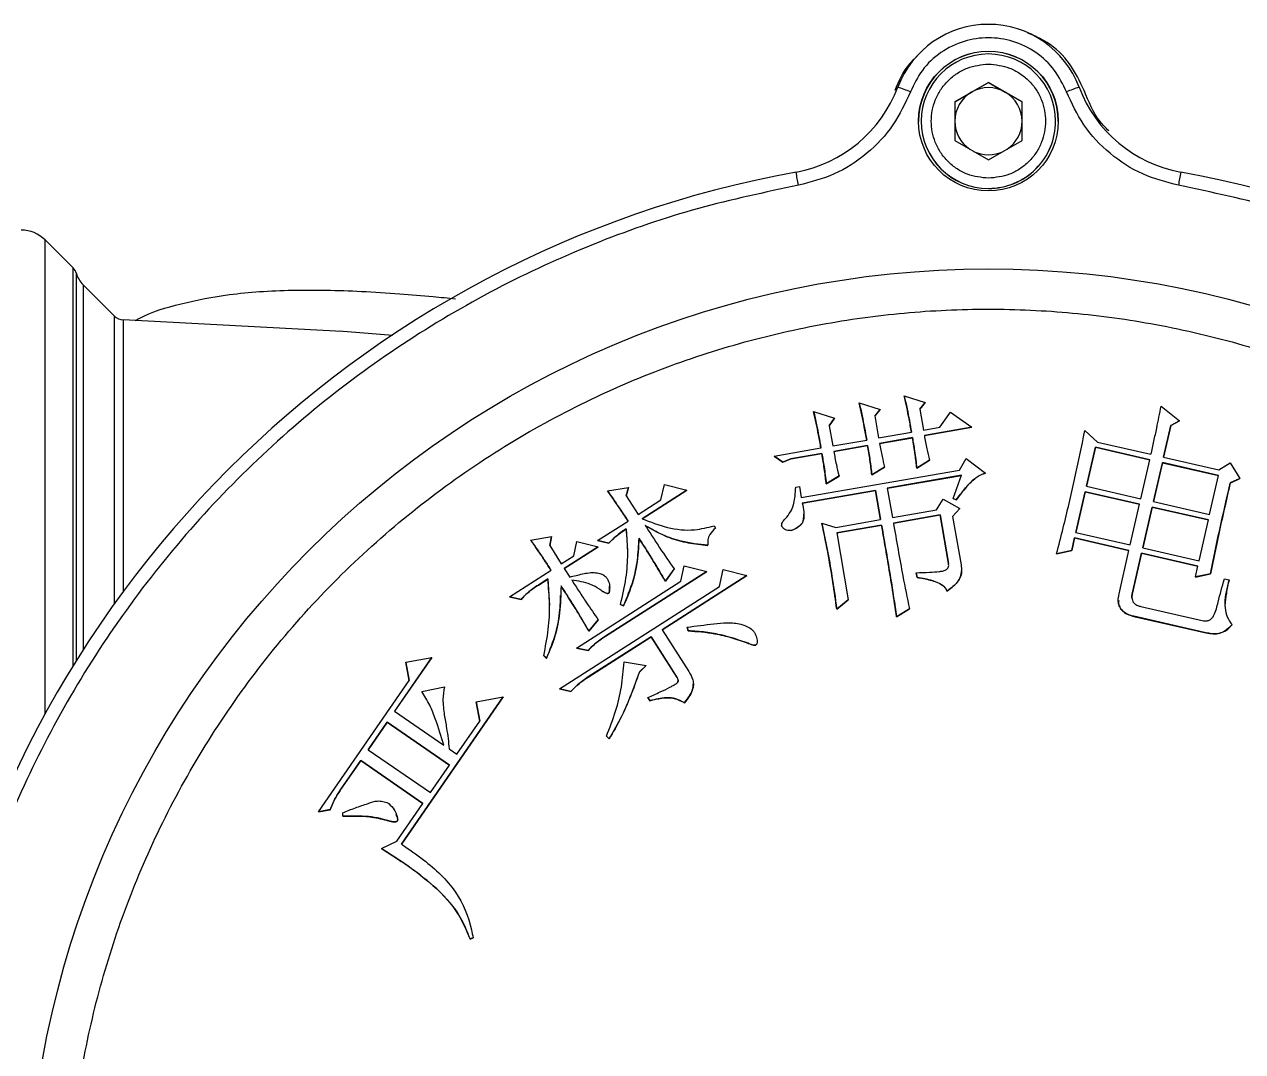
# Model space of a CAD drawing. Header units: millimetres. Extents: x 2687 to 4367, y 1046 to 2234.
# Drawn here: x 3835.4 to 3926, y 1986.3 to 2062.7 of the extents above; entities that cross this region are included whole.
import ezdxf

# ---------------------------------------------------------------- set-up
doc = ezdxf.new("R2010")
doc.units = ezdxf.units.MM

msp = doc.modelspace()

# ---------------------------------------------------------------- linework, layer by layer
at = {"color": 7, "linetype": 'Continuous', "lineweight": 25}
for p, q in [((3907.131, 2058.373), (3904.631, 2056.929)), ((3904.631, 2056.923), (3905.881, 2057.645)), ((3905.881, 2057.645), (3907.131, 2058.366)), ((3909.631, 2056.929), (3907.131, 2058.373)), ((3907.131, 2058.366), (3907.131, 2058.373)), ((3907.131, 2058.366), (3908.381, 2057.645)), ((3908.381, 2057.645), (3909.631, 2056.923)), ((3904.631, 2056.929), (3904.631, 2054.043)), ((3909.631, 2054.043), (3909.631, 2056.929)), ((3902.131, 2055.484), (3902.131, 2055.473)), ((3912.131, 2055.473), (3912.131, 2055.484)), ((3904.631, 2054.043), (3907.131, 2052.599)), ((3907.131, 2052.599), (3909.631, 2054.043)), ((3839.022, 2044.566), (3836.941, 2046.647)), ((3839.272, 2015.357), (3839.272, 2044.15)), ((3842.103, 2040.985), (3839.771, 2043.317)), ((3839.771, 2043.317), (3839.771, 2016.146)), ((3842.103, 2019.586), (3842.103, 2040.985)), ((3859.033, 2039.84), (3842.758, 2040.693)), ((3842.758, 2040.693), (3842.758, 2020.487)), ((3862.826, 2039.538), (3858.82, 2039.851)), ((3900.865, 2035.055), (3902.422, 2034.554)), ((3897.516, 2034.538), (3899.078, 2034.04)), ((3899.078, 2034.04), (3898.672, 2033.55)), ((3898.672, 2033.548), (3899.078, 2034.038)), ((3899.078, 2034.04), (3899.078, 2034.038)), ((3902.422, 2034.554), (3902.019, 2034.063)), ((3902.019, 2034.062), (3902.422, 2034.552)), ((3902.019, 2034.063), (3902.293, 2032.499)), ((3902.422, 2034.554), (3902.422, 2034.552)), ((3919.977, 2034.284), (3921.356, 2033.19)), ((3894.126, 2033.878), (3895.685, 2033.378)), ((3895.685, 2033.378), (3895.292, 2032.82)), ((3895.292, 2032.818), (3895.685, 2033.375)), ((3895.685, 2033.378), (3895.685, 2033.375)), ((3898.672, 2033.55), (3898.957, 2031.916)), ((3903.519, 2032.712), (3904.305, 2033.832)), ((3904.305, 2033.832), (3905.902, 2032.707)), ((3921.356, 2033.19), (3920.706, 2032.841)), ((3920.706, 2032.838), (3921.356, 2033.188)), ((3921.356, 2033.19), (3921.356, 2033.188)), ((3895.292, 2032.82), (3895.554, 2031.323)), ((3898.957, 2031.916), (3901.407, 2032.345)), ((3902.293, 2032.499), (3903.519, 2032.712)), ((3905.902, 2032.707), (3902.363, 2032.091)), ((3902.363, 2032.089), (3905.902, 2032.705)), ((3905.902, 2032.707), (3905.902, 2032.705)), ((3914.306, 2032.46), (3915.246, 2031.608)), ((3920.706, 2032.841), (3920.167, 2030.48)), ((3920.168, 2030.48), (3920.706, 2032.838)), ((3920.706, 2032.841), (3920.706, 2032.838)), ((3895.554, 2031.323), (3898.073, 2031.762)), ((3898.143, 2031.354), (3895.623, 2030.914)), ((3895.623, 2030.912), (3898.143, 2031.351)), ((3898.143, 2031.354), (3898.143, 2031.351)), ((3901.477, 2031.937), (3899.026, 2031.508)), ((3899.026, 2031.506), (3901.477, 2031.934)), ((3901.477, 2031.937), (3901.477, 2031.934)), ((3915.246, 2031.608), (3919.224, 2030.696)), ((3891.198, 2030.562), (3894.67, 2031.169)), ((3891.837, 2030.113), (3891.198, 2030.562)), ((3891.198, 2030.562), (3891.198, 2030.56)), ((3891.198, 2030.56), (3891.837, 2030.111)), ((3894.739, 2030.76), (3892.425, 2030.354)), ((3892.425, 2030.352), (3894.739, 2030.758)), ((3894.739, 2030.76), (3894.739, 2030.758)), ((3915.087, 2031.22), (3914.421, 2028.32)), ((3914.422, 2028.32), (3915.087, 2031.218)), ((3919.132, 2030.293), (3915.087, 2031.22)), ((3915.087, 2031.22), (3915.087, 2031.218)), ((3915.087, 2031.218), (3919.131, 2030.291)), ((3920.167, 2030.48), (3924.282, 2029.54)), ((3892.425, 2030.354), (3891.837, 2030.113)), ((3891.837, 2030.111), (3892.425, 2030.352)), ((3891.837, 2030.113), (3891.837, 2030.111)), ((3892.425, 2030.354), (3892.425, 2030.352)), ((3893.209, 2027.475), (3904.983, 2029.53)), ((3899.406, 2029.751), (3898.454, 2029.163)), ((3898.454, 2029.161), (3899.406, 2029.749)), ((3899.406, 2029.751), (3899.406, 2029.749)), ((3902.751, 2030.262), (3901.803, 2029.676)), ((3901.803, 2029.674), (3902.751, 2030.26)), ((3901.803, 2029.676), (3901.803, 2029.674)), ((3902.751, 2030.262), (3902.751, 2030.26)), ((3904.983, 2029.53), (3905.466, 2030.388)), ((3905.466, 2030.388), (3906.917, 2029.306)), ((3918.467, 2027.393), (3919.132, 2030.293)), ((3920.075, 2030.077), (3919.409, 2027.177)), ((3919.41, 2027.177), (3920.075, 2030.075)), ((3924.256, 2029.121), (3920.075, 2030.077)), ((3920.075, 2030.077), (3920.075, 2030.075)), ((3920.075, 2030.075), (3924.256, 2029.119)), ((3924.282, 2029.54), (3925.109, 2030.059)), ((3925.109, 2030.059), (3925.838, 2028.898)), ((3896.013, 2029.086), (3895.063, 2028.5)), ((3895.063, 2028.498), (3896.013, 2029.083)), ((3896.013, 2029.086), (3896.013, 2029.083)), ((3898.454, 2029.163), (3898.454, 2029.161)), ((3905.124, 2029.134), (3899.609, 2028.171)), ((3899.61, 2028.169), (3905.123, 2029.132)), ((3904.51, 2027.416), (3905.124, 2029.134)), ((3923.591, 2026.222), (3924.256, 2029.121)), ((3925.838, 2028.898), (3925.122, 2028.564)), ((3925.122, 2028.562), (3925.838, 2028.896)), ((3925.838, 2028.898), (3925.838, 2028.896)), ((3878.798, 2027.974), (3880.362, 2028.234)), ((3880.362, 2028.234), (3880.18, 2027.62)), ((3880.18, 2027.619), (3880.362, 2028.232)), ((3880.362, 2028.234), (3880.362, 2028.232)), ((3884.687, 2028.036), (3881.356, 2025.904)), ((3881.356, 2025.902), (3884.687, 2028.034)), ((3882.769, 2027.301), (3883.023, 2028.45)), ((3883.023, 2028.45), (3884.687, 2028.036)), ((3884.687, 2028.036), (3884.687, 2028.034)), ((3892.795, 2028.243), (3893.067, 2028.292)), ((3893.067, 2028.292), (3893.209, 2027.475)), ((3898.726, 2028.017), (3893.281, 2027.067)), ((3893.281, 2027.065), (3898.726, 2028.015)), ((3895.063, 2028.5), (3895.063, 2028.498)), ((3899.106, 2025.839), (3898.726, 2028.017)), ((3898.726, 2028.017), (3898.726, 2028.015)), ((3898.726, 2028.015), (3899.106, 2025.839)), ((3899.609, 2028.171), (3899.989, 2025.993)), ((3914.329, 2027.914), (3913.635, 2024.881)), ((3913.636, 2024.881), (3914.329, 2027.912)), ((3918.374, 2026.987), (3914.329, 2027.914)), ((3914.329, 2027.914), (3914.329, 2027.912)), ((3914.329, 2027.912), (3918.374, 2026.985)), ((3914.421, 2028.32), (3918.467, 2027.393)), ((3925.122, 2028.564), (3925.122, 2028.562)), ((3880.18, 2027.62), (3881.076, 2026.218)), ((3881.076, 2026.218), (3882.769, 2027.301)), ((3903.257, 2026.563), (3903.752, 2027.352)), ((3903.752, 2027.352), (3904.995, 2026.658)), ((3904.741, 2027.313), (3904.51, 2027.416)), ((3904.51, 2027.416), (3904.51, 2027.414)), ((3904.51, 2027.414), (3904.741, 2027.311)), ((3904.741, 2027.313), (3904.741, 2027.311)), ((3917.681, 2023.954), (3918.374, 2026.987)), ((3919.317, 2026.771), (3918.623, 2023.738)), ((3918.624, 2023.738), (3919.317, 2026.769)), ((3923.498, 2025.816), (3919.317, 2026.771)), ((3919.317, 2026.771), (3919.317, 2026.769)), ((3919.317, 2026.769), (3923.498, 2025.814)), ((3919.409, 2027.177), (3923.591, 2026.222)), ((3893.398, 2026.245), (3893.398, 2026.247)), ((3899.989, 2025.993), (3903.257, 2026.563)), ((3903.534, 2026.191), (3900.061, 2025.585)), ((3900.061, 2025.583), (3903.534, 2026.189)), ((3904.163, 2022.585), (3903.534, 2026.191)), ((3903.534, 2026.191), (3903.534, 2026.189)), ((3903.534, 2026.189), (3904.163, 2022.583)), ((3904.995, 2026.658), (3904.464, 2026.073)), ((3904.464, 2026.071), (3904.995, 2026.656)), ((3904.464, 2026.073), (3905.093, 2022.467)), ((3904.995, 2026.658), (3904.995, 2026.656)), ((3878.037, 2024.276), (3880.316, 2025.732)), ((3880.187, 2025.157), (3880.187, 2025.155)), ((3880.187, 2025.155), (3880.274, 2023.521)), ((3886.714, 2025.38), (3886.827, 2025.206)), ((3894.734, 2025.569), (3895.769, 2025.256)), ((3894.734, 2025.569), (3894.734, 2025.567)), ((3895.769, 2025.256), (3899.106, 2025.839)), ((3899.178, 2025.431), (3895.841, 2024.848)), ((3895.842, 2024.846), (3899.178, 2025.428)), ((3899.178, 2025.431), (3899.178, 2025.428)), ((3922.805, 2022.782), (3923.498, 2025.816)), ((3873.072, 2024.314), (3874.634, 2024.571)), ((3874.634, 2024.571), (3874.488, 2023.901)), ((3874.488, 2023.9), (3874.634, 2024.569)), ((3874.634, 2024.571), (3874.634, 2024.569)), ((3876.283, 2023.153), (3876.514, 2024.209)), ((3876.514, 2024.209), (3878.084, 2023.813)), ((3878.898, 2024.086), (3878.037, 2024.276)), ((3878.037, 2024.276), (3878.037, 2024.274)), ((3878.037, 2024.274), (3878.898, 2024.084)), ((3878.898, 2024.084), (3878.898, 2024.086)), ((3881.138, 2024.448), (3881.138, 2024.446)), ((3895.841, 2024.848), (3896.707, 2019.88)), ((3913.543, 2024.478), (3913.325, 2023.532)), ((3913.325, 2023.53), (3913.543, 2024.475)), ((3917.588, 2023.55), (3913.543, 2024.478)), ((3913.543, 2024.478), (3913.543, 2024.475)), ((3913.543, 2024.475), (3917.588, 2023.548)), ((3913.635, 2024.881), (3917.681, 2023.954)), ((3874.488, 2023.901), (3875.348, 2022.555)), ((3875.348, 2022.555), (3876.283, 2023.153)), ((3878.084, 2023.813), (3875.572, 2022.206)), ((3875.573, 2022.204), (3878.084, 2023.811)), ((3878.084, 2023.813), (3878.084, 2023.811)), ((3913.325, 2023.532), (3912.205, 2023.291)), ((3912.205, 2023.289), (3913.325, 2023.53)), ((3912.205, 2023.291), (3912.205, 2023.289)), ((3913.325, 2023.532), (3913.325, 2023.53)), ((3916.846, 2020.314), (3917.588, 2023.55)), ((3918.531, 2023.335), (3917.835, 2020.299)), ((3917.835, 2020.297), (3918.531, 2023.333)), ((3922.712, 2022.379), (3918.531, 2023.335)), ((3918.531, 2023.335), (3918.531, 2023.333)), ((3918.531, 2023.333), (3922.712, 2022.377)), ((3918.623, 2023.738), (3922.805, 2022.782)), ((3884.251, 2021.253), (3884.505, 2022.403)), ((3884.505, 2022.403), (3886.169, 2021.985)), ((3904.163, 2022.583), (3904.163, 2022.585)), ((3922.528, 2021.57), (3922.712, 2022.379)), ((3871.493, 2020.089), (3874.588, 2022.069)), ((3874.344, 2021.42), (3873.643, 2020.973)), ((3873.643, 2020.971), (3874.344, 2021.418)), ((3874.344, 2021.42), (3874.344, 2021.418)), ((3874.344, 2021.418), (3874.474, 2019.436)), ((3875.572, 2022.206), (3875.983, 2021.563)), ((3886.169, 2021.985), (3878.633, 2017.164)), ((3878.633, 2017.162), (3886.169, 2021.983)), ((3889.167, 2021.679), (3882.856, 2017.641)), ((3882.857, 2017.64), (3889.167, 2021.677)), ((3883.747, 2022.165), (3883.097, 2021.253)), ((3883.097, 2021.251), (3883.747, 2022.162)), ((3883.747, 2022.165), (3883.747, 2022.162)), ((3886.169, 2021.985), (3886.169, 2021.983)), ((3887.132, 2020.87), (3887.402, 2022.116)), ((3887.402, 2022.116), (3889.167, 2021.679)), ((3889.167, 2021.679), (3889.167, 2021.677)), ((3901.818, 2021.542), (3901.759, 2021.884)), ((3901.759, 2021.884), (3901.759, 2021.881)), ((3901.759, 2021.881), (3901.818, 2021.54)), ((3901.818, 2021.542), (3901.818, 2021.54)), ((3905.139, 2022.024), (3905.139, 2022.026)), ((3923.647, 2021.806), (3922.528, 2021.57)), ((3922.528, 2021.568), (3923.647, 2021.804)), ((3922.528, 2021.57), (3922.528, 2021.568)), ((3923.647, 2021.806), (3923.647, 2021.804)), ((3924.695, 2021.426), (3925.032, 2021.349)), ((3873.643, 2020.973), (3873.643, 2020.971)), ((3875.212, 2013.247), (3887.132, 2020.87)), ((3876.478, 2016.283), (3884.251, 2021.253)), ((3878.197, 2020.675), (3878.197, 2020.673)), ((3878.948, 2020.886), (3878.948, 2020.889)), ((3883.097, 2021.253), (3883.097, 2021.251)), ((3904.03, 2020.527), (3904.03, 2020.525)), ((3872.353, 2019.902), (3871.493, 2020.089)), ((3871.493, 2020.089), (3871.493, 2020.087)), ((3871.493, 2020.087), (3872.353, 2019.9)), ((3872.353, 2019.902), (3872.353, 2019.9)), ((3875.329, 2020.196), (3875.329, 2020.198)), ((3878.885, 2020.372), (3878.885, 2020.374)), ((3879.982, 2019.429), (3879.756, 2019.529)), ((3879.756, 2019.529), (3879.756, 2019.527)), ((3879.756, 2019.527), (3879.982, 2019.427)), ((3896.707, 2019.88), (3895.849, 2019.171)), ((3895.849, 2019.169), (3896.707, 2019.878)), ((3896.707, 2019.88), (3896.707, 2019.878)), ((3916.79, 2019.835), (3916.79, 2019.833)), ((3917.835, 2020.299), (3917.835, 2020.297)), ((3879.982, 2019.429), (3879.982, 2019.427)), ((3895.849, 2019.171), (3895.849, 2019.169)), ((3901.248, 2019.199), (3900.295, 2018.611)), ((3900.295, 2018.609), (3901.248, 2019.197)), ((3900.295, 2018.611), (3900.295, 2018.609)), ((3901.248, 2019.199), (3901.248, 2019.197)), ((3923.213, 2017.437), (3917.953, 2018.642)), ((3917.953, 2018.642), (3917.953, 2018.64)), ((3917.953, 2018.64), (3923.213, 2017.435)), ((3918.474, 2019.374), (3923.129, 2018.308)), ((3878.099, 2018.386), (3877.408, 2017.536)), ((3877.408, 2017.534), (3878.099, 2018.384)), ((3878.099, 2018.386), (3878.099, 2018.384)), ((3884.795, 2017.567), (3884.705, 2017.839)), ((3884.705, 2017.839), (3884.705, 2017.837)), ((3884.705, 2017.837), (3884.795, 2017.565)), ((3882.037, 2017.117), (3877.362, 2014.128)), ((3877.362, 2014.126), (3882.037, 2017.115)), ((3877.408, 2017.536), (3877.408, 2017.534)), ((3878.633, 2017.162), (3878.633, 2017.164)), ((3883.978, 2014.079), (3882.037, 2017.117)), ((3882.037, 2017.117), (3882.037, 2017.115)), ((3882.037, 2017.115), (3883.978, 2014.077)), ((3882.856, 2017.641), (3884.836, 2014.544)), ((3884.795, 2017.567), (3884.795, 2017.565)), ((3889.902, 2016.915), (3889.902, 2016.917)), ((3923.213, 2017.437), (3923.213, 2017.435)), ((3877.341, 2016.093), (3876.478, 2016.283)), ((3876.478, 2016.283), (3876.478, 2016.281)), ((3876.478, 2016.281), (3877.341, 2016.09)), ((3877.341, 2016.093), (3877.341, 2016.09)), ((3889.262, 2016.632), (3889.262, 2016.635)), ((3889.837, 2016.509), (3889.837, 2016.507)), ((3865.711, 2015.576), (3862.953, 2011.577)), ((3862.954, 2011.576), (3865.711, 2015.574)), ((3863.78, 2015.221), (3865.711, 2015.576)), ((3864.031, 2013.87), (3863.78, 2015.221)), ((3863.78, 2015.221), (3863.78, 2015.219)), ((3863.78, 2015.219), (3864.031, 2013.87)), ((3865.711, 2015.576), (3865.711, 2015.574)), ((3874.251, 2015.517), (3874.043, 2015.712)), ((3874.043, 2015.712), (3874.043, 2015.71)), ((3874.043, 2015.71), (3874.251, 2015.515)), ((3874.251, 2015.517), (3874.251, 2015.515)), ((3880.018, 2015.253), (3881.669, 2014.991)), ((3881.669, 2014.991), (3881.161, 2014.5)), ((3881.161, 2014.498), (3881.669, 2014.989)), ((3881.669, 2014.991), (3881.669, 2014.989)), ((3877.362, 2014.128), (3877.362, 2014.126)), ((3881.161, 2014.5), (3881.161, 2014.498)), ((3883.978, 2014.079), (3883.978, 2014.077)), ((3857.289, 2004.097), (3864.031, 2013.87)), ((3864.979, 2013.046), (3866.664, 2013.403)), ((3876.07, 2013.057), (3875.212, 2013.247)), ((3875.212, 2013.247), (3875.212, 2013.245)), ((3875.212, 2013.245), (3876.07, 2013.055)), ((3885.181, 2013.613), (3885.181, 2013.616)), ((3871.038, 2012.658), (3863.469, 2001.686)), ((3863.469, 2001.683), (3871.038, 2012.656)), ((3869.012, 2012.288), (3871.038, 2012.658)), ((3869.279, 2010.837), (3869.012, 2012.288)), ((3869.012, 2012.288), (3869.012, 2012.286)), ((3869.012, 2012.286), (3869.278, 2010.837)), ((3871.038, 2012.658), (3871.038, 2012.656)), ((3876.07, 2013.057), (3876.07, 2013.055)), ((3881.947, 2012.368), (3881.798, 2012.602)), ((3881.798, 2012.602), (3881.798, 2012.6)), ((3881.798, 2012.6), (3881.947, 2012.366)), ((3881.947, 2012.368), (3881.947, 2012.366)), ((3862.953, 2011.577), (3866.61, 2009.054)), ((3884.52, 2012.202), (3884.52, 2012.204)), ((3862.4, 2010.775), (3860.982, 2008.718)), ((3860.983, 2008.717), (3862.4, 2010.773)), ((3867.031, 2007.58), (3862.4, 2010.775)), ((3862.4, 2010.773), (3862.4, 2010.775)), ((3862.4, 2010.773), (3867.03, 2007.579)), ((3867.584, 2008.382), (3869.279, 2010.837)), ((3878.911, 2009.522), (3878.703, 2009.718)), ((3878.703, 2009.718), (3878.703, 2009.715)), ((3878.703, 2009.715), (3878.911, 2009.52)), ((3860.982, 2008.718), (3865.613, 2005.523)), ((3867.011, 2008.777), (3867.584, 2008.382)), ((3878.911, 2009.52), (3878.911, 2009.522)), ((3860.43, 2007.919), (3858.93, 2005.746)), ((3858.93, 2005.744), (3860.43, 2007.917)), ((3865.061, 2004.724), (3860.43, 2007.919)), ((3860.43, 2007.919), (3860.43, 2007.917)), ((3860.43, 2007.917), (3865.06, 2004.723)), ((3865.613, 2005.523), (3867.031, 2007.58)), ((3858.93, 2005.746), (3858.93, 2005.744)), ((3858.157, 2004.257), (3857.289, 2004.097)), ((3857.289, 2004.095), (3858.157, 2004.254)), ((3858.157, 2004.257), (3858.157, 2004.254)), ((3863.127, 2001.922), (3865.061, 2004.724)), ((3857.289, 2004.097), (3857.289, 2004.095)), ((3859.095, 2003.779), (3859.097, 2004.028)), ((3862.344, 2003.476), (3862.344, 2003.474)), ((3863.077, 2003.92), (3863.077, 2003.922)), ((3863.153, 2003.422), (3863.153, 2003.424)), ((3861.982, 2001.364), (3863.127, 2001.922)), ((3861.982, 2001.364), (3861.982, 2001.362)), ((3868.791, 1994.727), (3868.56, 1994.635)), ((3868.56, 1994.633), (3868.791, 1994.725)), ((3868.56, 1994.635), (3868.56, 1994.633)), ((3868.791, 1994.727), (3868.791, 1994.725))]:
    msp.add_line(p, q, dxfattribs=at)
at = {"color": 7, "linetype": 'Continuous', "lineweight": 25, "flags": 128}
for points in [[(3836.941, 2011.372), (3836.941, 2014.446), (3836.941, 2018.641), (3836.941, 2022.606), (3836.941, 2026.324), (3836.941, 2029.775), (3836.941, 2032.943), (3836.941, 2035.813), (3836.941, 2038.368), (3836.941, 2040.598), (3836.941, 2042.492), (3836.941, 2044.039), (3836.941, 2045.232), (3836.941, 2046.065), (3836.941, 2046.535), (3836.941, 2046.647)], [(3839.022, 2014.954), (3839.022, 2017.959), (3839.022, 2021.797), (3839.022, 2025.389), (3839.022, 2028.716), (3839.022, 2031.761), (3839.022, 2034.511), (3839.022, 2036.95), (3839.022, 2039.068), (3839.022, 2040.852), (3839.022, 2042.295), (3839.022, 2043.389), (3839.022, 2044.128), (3839.022, 2044.51), (3839.022, 2044.566)]]:
    msp.add_lwpolyline(points, dxfattribs=at)
at = {"color": 7, "linetype": 'Continuous', "lineweight": 25}
for centre, radius in [((3907.131, 2055.49), 5.2), ((3907.131, 1972.991), 71.5)]:
    msp.add_circle(centre, radius, dxfattribs=at)
for centre, radius, start, end in [((3907.131, 2055.488), 7.2, 20.5868, 159.4132), ((3907.131, 2055.473), 5.2, 0.00011, 179.99974), ((3907.131, 2055.484), 5, 359.99994, 179.99975), ((3891.029, 2061.536), 10, 280.30605, 339.41322), ((3857.29, 1941.14), 124.573, 69.2983, 69.75789), ((3907.131, 2055.48), 2.5, 119.9996, 179.99966), ((3907.131, 2055.48), 2.5, 59.99975, 119.99962), ((3907.131, 2055.48), 2.5, 359.99971, 59.99978), ((3956.972, 1941.14), 124.574, 110.24211, 110.7017), ((3923.233, 2061.536), 10, 200.58678, 259.69395), ((3907.131, 2055.484), 5, 179.99991, 269.99976), ((3907.131, 2055.473), 5, 179.99991, 269.99976), ((3907.131, 2055.48), 2.5, 179.99971, 236.17979), ((3907.131, 2055.484), 5, 269.99962, 359.99978), ((3907.131, 2055.473), 5, 269.99962, 359.99978), ((3907.131, 2055.48), 2.5, 303.81959, 359.99967), ((3907.131, 2055.48), 2.5, 243.81973, 296.17964), ((3907.131, 1972.988), 80, 100.30604, 169.69383), ((3254.847, 1934.928), 648.57, 10.284007, 10.372163), ((4559.434, 1934.925), 648.589, 169.627839, 169.715992), ((3907.131, 1972.988), 80, 10.30617, 79.69396), ((3835.173, 2044.88), 2.5, 44.99977, 89.99969), ((3838.315, 2043.859), 1, 16.90237, 44.99987), ((3841.185, 2044.731), 2, 196.90236, 224.99969), ((3842.81, 2041.692), 1, 224.99969, 266.99945)]:
    msp.add_arc(centre, radius, start, end, dxfattribs=at)
for points, knots in [([(3912.935, 2057.67), (3912.671, 2058.224), (3912.13, 2059.358), (3910.712, 2060.667), (3908.995, 2061.505), (3907.131, 2061.781), (3905.267, 2061.505), (3903.55, 2060.667), (3902.132, 2059.358), (3901.591, 2058.224), (3901.327, 2057.67)], [0, 0, 0, 0, 0.122089, 0.25, 0.377911, 0.5, 0.622089, 0.75, 0.877911, 1, 1, 1, 1]), ([(3914.257, 2057.755), (3913.93, 2058.445), (3913.276, 2059.824), (3911.759, 2061.317), (3910.563, 2061.832), (3910.068, 2062.045)], [0, 0, 0, 0, 0.369702, 0.739405, 1, 1, 1, 1]), ([(3901.84, 2060.312), (3901.637, 2060.133), (3900.862, 2059.446), (3900.459, 2058.474), (3900.161, 2057.755)], [0, 0, 0, 0, 0.260641, 1, 1, 1, 1]), ([(3907.131, 2051.236), (3906.596, 2051.293), (3905.774, 2051.38), (3904.784, 2051.91), (3904.104, 2052.459), (3903.552, 2053.14), (3903.039, 2054.129), (3902.778, 2055.486), (3903.039, 2056.843), (3903.552, 2057.833), (3904.104, 2058.513), (3904.784, 2059.062), (3905.774, 2059.592), (3906.596, 2059.679), (3907.131, 2059.736)], [0, 0, 0, 0, 0.119728, 0.18418, 0.25, 0.31582, 0.380272, 0.5, 0.619728, 0.68418, 0.75, 0.81582, 0.880272, 1, 1, 1, 1]), ([(3907.131, 2059.736), (3907.666, 2059.679), (3908.488, 2059.592), (3909.478, 2059.062), (3910.158, 2058.513), (3910.71, 2057.833), (3911.223, 2056.843), (3911.484, 2055.486), (3911.223, 2054.129), (3910.71, 2053.14), (3910.158, 2052.459), (3909.478, 2051.91), (3908.488, 2051.38), (3907.666, 2051.293), (3907.131, 2051.236)], [0, 0, 0, 0, 0.119728, 0.18418, 0.25, 0.31582, 0.380272, 0.5, 0.619728, 0.68418, 0.75, 0.81582, 0.880272, 1, 1, 1, 1]), ([(3901.327, 2057.67), (3900.936, 2056.824), (3900.141, 2055.101), (3898.151, 2053.009), (3895.737, 2051.424), (3893.9, 2050.949), (3892.997, 2050.716)], [0, 0, 0, 0, 0.245796, 0.5, 0.754204, 1, 1, 1, 1]), ([(3921.265, 2050.716), (3920.362, 2050.949), (3918.525, 2051.424), (3916.111, 2053.009), (3914.121, 2055.101), (3913.326, 2056.824), (3912.935, 2057.67)], [0, 0, 0, 0, 0.245796, 0.5, 0.754204, 1, 1, 1, 1]), ([(3916.078, 2054.766), (3915.86, 2054.99), (3915.036, 2055.836), (3914.587, 2056.942), (3914.257, 2057.755)], [0, 0, 0, 0, 0.265546, 1, 1, 1, 1]), ([(3892.997, 2050.716), (3890.501, 2050.189), (3885.464, 2049.127), (3878.087, 2046.588), (3870.845, 2043.319), (3863.866, 2039.257), (3857.263, 2034.445), (3851.169, 2028.952), (3845.677, 2022.859), (3840.865, 2016.256), (3836.802, 2009.277), (3833.533, 2002.035), (3830.994, 1994.658), (3829.932, 1989.62), (3829.406, 1987.124)], [0, 0, 0, 0, 0.079959, 0.161371, 0.244142, 0.328893, 0.414217, 0.5, 0.585778, 0.671102, 0.755858, 0.838624, 0.920039, 1, 1, 1, 1]), ([(3984.856, 1987.124), (3984.33, 1989.62), (3983.268, 1994.657), (3980.729, 2002.034), (3977.46, 2009.276), (3973.397, 2016.255), (3968.585, 2022.858), (3963.093, 2028.952), (3956.999, 2034.445), (3950.396, 2039.256), (3943.417, 2043.319), (3936.175, 2046.588), (3928.798, 2049.127), (3923.761, 2050.189), (3921.265, 2050.716)], [0, 0, 0, 0, 0.0799588, 0.1613715, 0.2441424, 0.3288926, 0.4142166, 0.5, 0.5857784, 0.6711024, 0.7558576, 0.8386237, 0.9200388, 1, 1, 1, 1]), ([(3843.646, 2040.647), (3843.741, 2040.702), (3844.739, 2041.276), (3847.054, 2041.941), (3850.092, 2042.552), (3852.911, 2042.82), (3855.311, 2042.927), (3857.843, 2042.927), (3860.509, 2042.834), (3863.173, 2042.664), (3865.515, 2042.471), (3866.924, 2042.329), (3867.479, 2042.272)], [0, 0, 0, 0, 0.017525, 0.184137, 0.353482, 0.450762, 0.551832, 0.651487, 0.750721, 0.855208, 0.942911, 1, 1, 1, 1]), ([(3838.631, 1972.997), (3838.686, 1975.086), (3838.796, 1979.264), (3839.706, 1985.603), (3841.191, 1991.955), (3843.365, 1998.321), (3846.196, 2004.544), (3849.71, 2010.567), (3853.864, 2016.259), (3858.608, 2021.52), (3863.869, 2026.264), (3869.561, 2030.418), (3875.584, 2033.931), (3881.807, 2036.763), (3888.172, 2038.934), (3894.525, 2040.429), (3900.864, 2041.307), (3907.131, 2041.592), (3913.398, 2041.307), (3919.737, 2040.429), (3926.089, 2038.934), (3932.455, 2036.763), (3938.678, 2033.931), (3944.701, 2030.418), (3950.393, 2026.264), (3955.654, 2021.52), (3960.398, 2016.259), (3964.552, 2010.567), (3968.066, 2004.544), (3970.896, 1998.321), (3973.07, 1991.956), (3974.556, 1985.603), (3975.466, 1979.264), (3975.576, 1975.086), (3975.631, 1972.997)], [0, 0, 0, 0, 0.029124, 0.058248, 0.08912, 0.119994, 0.151902, 0.184313, 0.217069, 0.25, 0.282931, 0.315687, 0.348098, 0.380006, 0.410878, 0.441752, 0.470875, 0.5, 0.529123, 0.558248, 0.58912, 0.619994, 0.651902, 0.684313, 0.717069, 0.75, 0.782931, 0.815687, 0.848098, 0.880006, 0.910878, 0.941752, 0.970875, 1, 1, 1, 1]), ([(3901.407, 2032.345), (3901.349, 2032.673), (3901.239, 2033.291), (3901.059, 2034.194), (3900.93, 2034.768), (3900.865, 2035.055)], [0, 0, 0, 0, 0.3618324, 0.680859, 1, 1, 1, 1]), ([(3900.865, 2035.053), (3900.938, 2034.727), (3901.075, 2034.115), (3901.253, 2033.211), (3901.356, 2032.632), (3901.407, 2032.343)], [0, 0, 0, 0, 0.361838, 0.680876, 1, 1, 1, 1]), ([(3898.073, 2031.762), (3898.015, 2032.09), (3897.903, 2032.719), (3897.719, 2033.645), (3897.584, 2034.241), (3897.516, 2034.538)], [0, 0, 0, 0, 0.353076, 0.676475, 1, 1, 1, 1]), ([(3897.516, 2034.536), (3897.59, 2034.211), (3897.73, 2033.588), (3897.913, 2032.662), (3898.02, 2032.061), (3898.073, 2031.76)], [0, 0, 0, 0, 0.353086, 0.676497, 1, 1, 1, 1]), ([(3919.224, 2030.696), (3919.298, 2031.021), (3919.446, 2031.671), (3919.7, 2032.867), (3919.87, 2033.739), (3919.977, 2034.284)], [0, 0, 0, 0, 0.272744, 0.545492, 1, 1, 1, 1]), ([(3894.67, 2031.169), (3894.611, 2031.497), (3894.501, 2032.114), (3894.322, 2033.018), (3894.191, 2033.592), (3894.126, 2033.878)], [0, 0, 0, 0, 0.361759, 0.680808, 1, 1, 1, 1]), ([(3894.126, 2033.876), (3894.2, 2033.551), (3894.339, 2032.939), (3894.515, 2032.035), (3894.618, 2031.456), (3894.67, 2031.166)], [0, 0, 0, 0, 0.361772, 0.680844, 1, 1, 1, 1]), ([(3912.205, 2023.291), (3912.37, 2023.937), (3912.84, 2025.779), (3913.562, 2028.831), (3914.058, 2031.251), (3914.306, 2032.46)], [0, 0, 0, 0, 0.212581, 0.606192, 1, 1, 1, 1]), ([(3898.454, 2029.163), (3898.41, 2029.529), (3898.345, 2030.078), (3898.233, 2030.808), (3898.173, 2031.172), (3898.143, 2031.354)], [0, 0, 0, 0, 0.499817, 0.749886, 1, 1, 1, 1]), ([(3898.143, 2031.351), (3898.203, 2030.988), (3898.293, 2030.442), (3898.388, 2029.71), (3898.432, 2029.344), (3898.454, 2029.161)], [0, 0, 0, 0, 0.499817, 0.749886, 1, 1, 1, 1]), ([(3899.026, 2031.508), (3899.057, 2031.344), (3899.117, 2031.016), (3899.234, 2030.428), (3899.341, 2030.009), (3899.406, 2029.751)], [0, 0, 0, 0, 0.278089, 0.556193, 1, 1, 1, 1]), ([(3901.803, 2029.676), (3901.763, 2030.007), (3901.697, 2030.551), (3901.583, 2031.303), (3901.512, 2031.726), (3901.477, 2031.937)], [0, 0, 0, 0, 0.437841, 0.718884, 1, 1, 1, 1]), ([(3901.477, 2031.934), (3901.532, 2031.606), (3901.622, 2031.066), (3901.726, 2030.312), (3901.777, 2029.887), (3901.803, 2029.674)], [0, 0, 0, 0, 0.43784, 0.718882, 1, 1, 1, 1]), ([(3902.363, 2032.091), (3902.392, 2031.927), (3902.45, 2031.598), (3902.573, 2030.987), (3902.682, 2030.544), (3902.751, 2030.262)], [0, 0, 0, 0, 0.267397, 0.53481, 1, 1, 1, 1]), ([(3895.063, 2028.5), (3895.026, 2028.831), (3894.964, 2029.375), (3894.849, 2030.128), (3894.776, 2030.549), (3894.739, 2030.76)], [0, 0, 0, 0, 0.437947, 0.718933, 1, 1, 1, 1]), ([(3894.739, 2030.758), (3894.795, 2030.429), (3894.887, 2029.89), (3894.996, 2029.136), (3895.041, 2028.711), (3895.063, 2028.498)], [0, 0, 0, 0, 0.4378739, 0.7188428, 1, 1, 1, 1]), ([(3895.623, 2030.914), (3895.653, 2030.75), (3895.714, 2030.423), (3895.838, 2029.812), (3895.945, 2029.368), (3896.013, 2029.086)], [0, 0, 0, 0, 0.2673365, 0.5346869, 1, 1, 1, 1]), ([(3906.917, 2029.306), (3906.699, 2029.216), (3906.224, 2029.017), (3905.492, 2028.313), (3905.034, 2027.703), (3904.741, 2027.313)], [0, 0, 0, 0, 0.234297, 0.511813, 1, 1, 1, 1]), ([(3904.741, 2027.311), (3904.939, 2027.581), (3905.327, 2028.11), (3905.974, 2028.797), (3906.535, 2029.188), (3906.864, 2029.288), (3906.917, 2029.304)], [0, 0, 0, 0, 0.333791, 0.656332, 0.944524, 1, 1, 1, 1]), ([(3880.316, 2025.732), (3880.134, 2026.011), (3879.796, 2026.529), (3879.284, 2027.273), (3878.96, 2027.74), (3878.798, 2027.974)], [0, 0, 0, 0, 0.369297, 0.684635, 1, 1, 1, 1]), ([(3878.798, 2027.972), (3878.987, 2027.698), (3879.339, 2027.19), (3879.849, 2026.446), (3880.16, 2025.969), (3880.316, 2025.73)], [0, 0, 0, 0, 0.3693, 0.684618, 1, 1, 1, 1]), ([(3892.127, 2026.024), (3892.254, 2026.195), (3892.597, 2026.655), (3892.742, 2027.455), (3892.781, 2028.027), (3892.795, 2028.243)], [0, 0, 0, 0, 0.268239, 0.722981, 1, 1, 1, 1]), ([(3925.122, 2028.564), (3924.973, 2027.914), (3924.677, 2026.614), (3924.167, 2024.366), (3923.841, 2022.759), (3923.647, 2021.806)], [0, 0, 0, 0, 0.289148, 0.578294, 1, 1, 1, 1]), ([(3923.647, 2021.804), (3923.778, 2022.458), (3924.04, 2023.766), (3924.541, 2026.017), (3924.906, 2027.614), (3925.122, 2028.562)], [0, 0, 0, 0, 0.2892488, 0.5783935, 1, 1, 1, 1]), ([(3893.281, 2027.067), (3893.323, 2026.855), (3893.407, 2026.429), (3893.412, 2025.902), (3893.268, 2025.543), (3893.007, 2025.304), (3892.736, 2025.108), (3892.497, 2025.042), (3892.443, 2025.027)], [0, 0, 0, 0, 0.257526, 0.517626, 0.611553, 0.706057, 0.933936, 1, 1, 1, 1]), ([(3881.356, 2025.904), (3881.981, 2025.663), (3883.233, 2025.18), (3885.102, 2024.964), (3886.235, 2025.257), (3886.714, 2025.38)], [0, 0, 0, 0, 0.365081, 0.731832, 1, 1, 1, 1]), ([(3891.747, 2025.397), (3891.751, 2025.449), (3891.764, 2025.61), (3891.933, 2025.813), (3892.066, 2025.958), (3892.127, 2026.024)], [0, 0, 0, 0, 0.206018, 0.636041, 1, 1, 1, 1]), ([(3892.443, 2025.025), (3892.568, 2025.074), (3892.815, 2025.169), (3893.1, 2025.372), (3893.301, 2025.596), (3893.395, 2025.89), (3893.39, 2026.109), (3893.387, 2026.245)], [0, 0, 0, 0, 0.2369259, 0.466697, 0.6134804, 0.7600826, 1, 1, 1, 1]), ([(3880.187, 2025.157), (3880.049, 2025.064), (3879.772, 2024.879), (3879.33, 2024.532), (3879.056, 2024.249), (3878.898, 2024.086)], [0, 0, 0, 0, 0.297538, 0.595282, 1, 1, 1, 1]), ([(3878.898, 2024.084), (3879.013, 2024.204), (3879.243, 2024.446), (3879.673, 2024.807), (3879.999, 2025.028), (3880.187, 2025.155)], [0, 0, 0, 0, 0.297563, 0.595363, 1, 1, 1, 1]), ([(3879.756, 2019.529), (3879.908, 2020.18), (3880.198, 2021.422), (3880.347, 2023.319), (3880.241, 2024.541), (3880.187, 2025.157)], [0, 0, 0, 0, 0.352766, 0.673509, 1, 1, 1, 1]), ([(3886.246, 2023.926), (3885.581, 2024), (3884.436, 2024.127), (3882.871, 2024.665), (3882.027, 2025.153), (3881.6, 2025.401)], [0, 0, 0, 0, 0.407022, 0.699492, 1, 1, 1, 1]), ([(3881.6, 2025.401), (3881.779, 2025.12), (3882.138, 2024.558), (3882.842, 2023.472), (3883.39, 2022.681), (3883.747, 2022.165)], [0, 0, 0, 0, 0.257454, 0.514908, 1, 1, 1, 1]), ([(3881.6, 2025.399), (3882.185, 2025.068), (3883.19, 2024.501), (3884.789, 2024.075), (3885.757, 2023.975), (3886.246, 2023.924)], [0, 0, 0, 0, 0.407493, 0.700455, 1, 1, 1, 1]), ([(3886.827, 2025.206), (3886.669, 2025.061), (3886.402, 2024.818), (3886.231, 2024.341), (3886.241, 2024.061), (3886.246, 2023.926)], [0, 0, 0, 0, 0.4310373, 0.7260596, 1, 1, 1, 1]), ([(3892.443, 2025.027), (3892.362, 2025.02), (3892.212, 2025.006), (3892.003, 2025.087), (3891.862, 2025.204), (3891.77, 2025.311), (3891.753, 2025.377), (3891.747, 2025.397)], [0, 0, 0, 0, 0.281585, 0.522569, 0.762523, 0.925805, 1, 1, 1, 1]), ([(3895.849, 2019.171), (3895.756, 2019.831), (3895.571, 2021.152), (3895.212, 2023.288), (3894.905, 2024.755), (3894.734, 2025.569)], [0, 0, 0, 0, 0.307881, 0.615778, 1, 1, 1, 1]), ([(3894.734, 2025.567), (3894.873, 2024.915), (3895.149, 2023.61), (3895.522, 2021.477), (3895.732, 2019.993), (3895.849, 2019.169)], [0, 0, 0, 0, 0.307881, 0.61578, 1, 1, 1, 1]), ([(3900.295, 2018.611), (3900.198, 2019.271), (3900.003, 2020.59), (3899.621, 2022.862), (3899.343, 2024.475), (3899.178, 2025.431)], [0, 0, 0, 0, 0.2894212, 0.5788391, 1, 1, 1, 1]), ([(3899.178, 2025.428), (3899.291, 2024.772), (3899.519, 2023.458), (3899.907, 2021.187), (3900.151, 2019.569), (3900.295, 2018.609)], [0, 0, 0, 0, 0.289416, 0.578835, 1, 1, 1, 1]), ([(3900.061, 2025.585), (3900.177, 2024.928), (3900.408, 2023.615), (3900.786, 2021.483), (3901.083, 2020.015), (3901.248, 2019.199)], [0, 0, 0, 0, 0.307939, 0.615874, 1, 1, 1, 1]), ([(3874.588, 2022.069), (3874.407, 2022.349), (3874.07, 2022.868), (3873.563, 2023.615), (3873.236, 2024.081), (3873.072, 2024.314)], [0, 0, 0, 0, 0.369183, 0.684555, 1, 1, 1, 1]), ([(3873.072, 2024.312), (3873.264, 2024.039), (3873.619, 2023.534), (3874.123, 2022.784), (3874.433, 2022.306), (3874.588, 2022.067)], [0, 0, 0, 0, 0.369183, 0.684554, 1, 1, 1, 1]), ([(3881.138, 2024.448), (3881.097, 2023.78), (3881.025, 2022.588), (3880.616, 2020.897), (3880.194, 2019.921), (3879.982, 2019.429)], [0, 0, 0, 0, 0.386257, 0.690164, 1, 1, 1, 1]), ([(3879.982, 2019.427), (3880.241, 2020.045), (3880.705, 2021.148), (3881.053, 2022.852), (3881.109, 2023.912), (3881.138, 2024.446)], [0, 0, 0, 0, 0.386701, 0.69077, 1, 1, 1, 1]), ([(3883.097, 2021.253), (3882.927, 2021.539), (3882.586, 2022.112), (3881.939, 2023.181), (3881.449, 2023.955), (3881.138, 2024.448)], [0, 0, 0, 0, 0.2667737, 0.5335507, 1, 1, 1, 1]), ([(3881.138, 2024.446), (3881.316, 2024.164), (3881.672, 2023.601), (3882.331, 2022.539), (3882.799, 2021.751), (3883.097, 2021.251)], [0, 0, 0, 0, 0.2667737, 0.5335509, 1, 1, 1, 1]), ([(3901.759, 2021.884), (3902.092, 2021.895), (3902.665, 2021.916), (3903.32, 2021.964), (3903.724, 2022.009), (3903.932, 2022.063), (3904.073, 2022.164), (3904.151, 2022.278), (3904.183, 2022.426), (3904.17, 2022.53), (3904.163, 2022.585)], [0, 0, 0, 0, 0.358025, 0.615683, 0.704922, 0.795041, 0.841826, 0.888488, 0.9407, 1, 1, 1, 1]), ([(3905.093, 2022.467), (3905.119, 2022.299), (3905.171, 2021.969), (3905.031, 2021.481), (3904.671, 2020.958), (3904.282, 2020.697), (3904.03, 2020.527)], [0, 0, 0, 0, 0.211302, 0.416468, 0.621501, 1, 1, 1, 1]), ([(3874.043, 2015.712), (3874.174, 2016.368), (3874.427, 2017.63), (3874.518, 2019.552), (3874.402, 2020.794), (3874.344, 2021.42)], [0, 0, 0, 0, 0.3486907, 0.6720185, 1, 1, 1, 1]), ([(3875.983, 2021.563), (3876.292, 2021.645), (3876.92, 2021.812), (3877.716, 2021.944), (3878.275, 2021.825), (3878.587, 2021.686), (3878.711, 2021.529), (3878.772, 2021.453)], [0, 0, 0, 0, 0.325958, 0.662347, 0.799326, 0.902609, 1, 1, 1, 1]), ([(3878.197, 2020.675), (3877.973, 2020.799), (3877.544, 2021.038), (3876.837, 2021.236), (3876.368, 2021.298), (3876.132, 2021.33)], [0, 0, 0, 0, 0.3506116, 0.6721745, 1, 1, 1, 1]), ([(3876.132, 2021.33), (3876.312, 2021.05), (3876.674, 2020.49), (3877.325, 2019.505), (3877.807, 2018.809), (3878.099, 2018.386)], [0, 0, 0, 0, 0.2824309, 0.5648657, 1, 1, 1, 1]), ([(3878.772, 2021.453), (3878.84, 2021.311), (3878.948, 2021.084), (3878.955, 2020.76), (3878.932, 2020.567), (3878.929, 2020.438), (3878.897, 2020.392), (3878.885, 2020.374)], [0, 0, 0, 0, 0.414992, 0.667292, 0.851809, 0.943552, 1, 1, 1, 1]), ([(3904.03, 2020.527), (3903.998, 2020.614), (3903.934, 2020.788), (3903.577, 2021.073), (3902.87, 2021.354), (3902.214, 2021.471), (3901.818, 2021.542)], [0, 0, 0, 0, 0.1072401, 0.2147204, 0.5251042, 1, 1, 1, 1]), ([(3901.818, 2021.54), (3902.146, 2021.481), (3902.805, 2021.362), (3903.535, 2021.112), (3903.941, 2020.775), (3904.001, 2020.607), (3904.03, 2020.525)], [0, 0, 0, 0, 0.394561, 0.792656, 0.89916, 1, 1, 1, 1]), ([(3904.03, 2020.525), (3904.311, 2020.717), (3904.728, 2021.001), (3905.076, 2021.57), (3905.113, 2021.879), (3905.131, 2022.026)], [0, 0, 0, 0, 0.520965, 0.773813, 1, 1, 1, 1]), ([(3923.129, 2018.308), (3923.219, 2018.303), (3923.383, 2018.295), (3923.611, 2018.373), (3923.79, 2018.518), (3924.05, 2018.945), (3924.265, 2019.954), (3924.528, 2020.854), (3924.695, 2021.426)], [0, 0, 0, 0, 0.07162, 0.1296989, 0.1878581, 0.251244, 0.5231342, 1, 1, 1, 1]), ([(3924.752, 2019.466), (3924.746, 2019.51), (3924.702, 2019.846), (3924.86, 2020.479), (3924.974, 2021.057), (3925.032, 2021.347)], [0, 0, 0, 0, 0.069702, 0.532959, 1, 1, 1, 1]), ([(3925.032, 2021.349), (3924.962, 2021.023), (3924.829, 2020.397), (3924.692, 2019.527), (3924.797, 2018.744), (3925.055, 2018.285), (3925.233, 2018.067), (3925.263, 2018.031)], [0, 0, 0, 0, 0.288401, 0.554678, 0.756949, 0.959056, 1, 1, 1, 1]), ([(3873.643, 2020.973), (3873.504, 2020.88), (3873.227, 2020.695), (3872.787, 2020.346), (3872.512, 2020.064), (3872.353, 2019.902)], [0, 0, 0, 0, 0.297582, 0.595326, 1, 1, 1, 1]), ([(3872.353, 2019.9), (3872.468, 2020.02), (3872.699, 2020.262), (3873.13, 2020.622), (3873.455, 2020.843), (3873.643, 2020.971)], [0, 0, 0, 0, 0.297614, 0.595386, 1, 1, 1, 1]), ([(3875.335, 2020.901), (3875.319, 2020.233), (3875.288, 2018.983), (3874.928, 2017.159), (3874.479, 2016.069), (3874.251, 2015.517)], [0, 0, 0, 0, 0.361932, 0.677077, 1, 1, 1, 1]), ([(3877.408, 2017.536), (3877.242, 2017.825), (3876.91, 2018.404), (3876.212, 2019.521), (3875.684, 2020.352), (3875.335, 2020.901)], [0, 0, 0, 0, 0.25307, 0.506097, 1, 1, 1, 1]), ([(3875.335, 2020.899), (3875.515, 2020.618), (3875.874, 2020.056), (3876.577, 2018.942), (3877.077, 2018.094), (3877.408, 2017.534)], [0, 0, 0, 0, 0.253024, 0.506045, 1, 1, 1, 1]), ([(3878.885, 2020.374), (3878.865, 2020.365), (3878.826, 2020.346), (3878.73, 2020.354), (3878.583, 2020.403), (3878.395, 2020.518), (3878.263, 2020.622), (3878.197, 2020.675)], [0, 0, 0, 0, 0.082107, 0.164925, 0.356677, 0.675002, 1, 1, 1, 1]), ([(3878.197, 2020.673), (3878.256, 2020.625), (3878.382, 2020.526), (3878.552, 2020.418), (3878.701, 2020.36), (3878.804, 2020.336), (3878.863, 2020.362), (3878.885, 2020.372)], [0, 0, 0, 0, 0.291839, 0.61532, 0.761132, 0.908025, 1, 1, 1, 1]), ([(3878.885, 2020.372), (3878.897, 2020.391), (3878.95, 2020.475), (3878.946, 2020.66), (3878.936, 2020.81), (3878.931, 2020.885)], [0, 0, 0, 0, 0.128729, 0.560423, 1, 1, 1, 1]), ([(3874.251, 2015.515), (3874.502, 2016.136), (3874.971, 2017.299), (3875.266, 2018.896), (3875.292, 2019.838), (3875.302, 2020.197)], [0, 0, 0, 0, 0.415089, 0.776689, 1, 1, 1, 1]), ([(3917.953, 2018.642), (3917.758, 2018.697), (3917.434, 2018.788), (3917.055, 2019.075), (3916.846, 2019.406), (3916.765, 2019.838), (3916.815, 2020.134), (3916.846, 2020.314)], [0, 0, 0, 0, 0.2631806, 0.4361155, 0.6100885, 0.7625762, 1, 1, 1, 1]), ([(3916.827, 2019.832), (3916.818, 2019.75), (3916.795, 2019.55), (3916.931, 2019.249), (3917.184, 2018.951), (3917.546, 2018.75), (3917.824, 2018.675), (3917.953, 2018.64)], [0, 0, 0, 0, 0.134689, 0.32911, 0.523195, 0.778594, 1, 1, 1, 1]), ([(3917.835, 2020.299), (3917.816, 2020.178), (3917.788, 2019.991), (3917.867, 2019.744), (3918.008, 2019.567), (3918.222, 2019.442), (3918.392, 2019.396), (3918.474, 2019.374)], [0, 0, 0, 0, 0.281112, 0.435046, 0.589209, 0.801324, 1, 1, 1, 1]), ([(3917.829, 2019.912), (3917.818, 2019.959), (3917.79, 2020.086), (3917.817, 2020.215), (3917.835, 2020.297)], [0, 0, 0, 0, 0.368062, 1, 1, 1, 1]), ([(3884.705, 2017.839), (3885.367, 2017.923), (3886.364, 2018.049), (3887.696, 2018.188), (3888.594, 2018.128), (3889.266, 2017.871), (3889.599, 2017.615), (3889.717, 2017.459), (3889.737, 2017.433)], [0, 0, 0, 0, 0.381103, 0.574669, 0.765651, 0.888057, 0.981539, 1, 1, 1, 1]), ([(3925.263, 2018.031), (3925.099, 2017.856), (3924.821, 2017.559), (3924.234, 2017.329), (3923.704, 2017.34), (3923.355, 2017.409), (3923.213, 2017.437)], [0, 0, 0, 0, 0.312528, 0.530177, 0.809183, 1, 1, 1, 1]), ([(3923.213, 2017.435), (3923.551, 2017.371), (3924.068, 2017.274), (3924.736, 2017.519), (3925.061, 2017.795), (3925.219, 2017.978), (3925.263, 2018.029)], [0, 0, 0, 0, 0.444162, 0.6791, 0.912032, 1, 1, 1, 1]), ([(3878.633, 2017.164), (3878.495, 2017.071), (3878.218, 2016.885), (3877.776, 2016.538), (3877.5, 2016.256), (3877.341, 2016.093)], [0, 0, 0, 0, 0.297214, 0.594601, 1, 1, 1, 1]), ([(3877.341, 2016.09), (3877.456, 2016.211), (3877.687, 2016.453), (3878.119, 2016.812), (3878.445, 2017.034), (3878.633, 2017.162)], [0, 0, 0, 0, 0.2972478, 0.5946857, 1, 1, 1, 1]), ([(3889.262, 2016.635), (3888.629, 2016.854), (3887.592, 2017.213), (3886.083, 2017.483), (3885.226, 2017.539), (3884.795, 2017.567)], [0, 0, 0, 0, 0.437716, 0.717507, 1, 1, 1, 1]), ([(3884.795, 2017.565), (3885.462, 2017.514), (3886.556, 2017.431), (3888.046, 2017.07), (3888.855, 2016.779), (3889.262, 2016.632)], [0, 0, 0, 0, 0.437036, 0.71725, 1, 1, 1, 1]), ([(3889.737, 2017.433), (3889.788, 2017.316), (3889.893, 2017.075), (3889.931, 2016.781), (3889.903, 2016.58), (3889.859, 2016.533), (3889.837, 2016.509)], [0, 0, 0, 0, 0.391814, 0.807915, 0.901195, 1, 1, 1, 1]), ([(3889.837, 2016.509), (3889.804, 2016.499), (3889.713, 2016.472), (3889.568, 2016.522), (3889.41, 2016.571), (3889.311, 2016.613), (3889.262, 2016.635)], [0, 0, 0, 0, 0.17027, 0.46426, 0.731509, 1, 1, 1, 1]), ([(3889.262, 2016.632), (3889.336, 2016.602), (3889.464, 2016.549), (3889.631, 2016.499), (3889.753, 2016.478), (3889.813, 2016.498), (3889.837, 2016.507)], [0, 0, 0, 0, 0.40123, 0.68767, 0.874317, 1, 1, 1, 1]), ([(3878.703, 2009.718), (3878.948, 2010.339), (3879.419, 2011.531), (3879.875, 2013.392), (3879.97, 2014.629), (3880.018, 2015.253)], [0, 0, 0, 0, 0.35008, 0.672322, 1, 1, 1, 1]), ([(3877.362, 2014.128), (3877.223, 2014.035), (3876.946, 2013.849), (3876.504, 2013.503), (3876.229, 2013.22), (3876.07, 2013.057)], [0, 0, 0, 0, 0.297206, 0.594593, 1, 1, 1, 1]), ([(3876.07, 2013.055), (3876.185, 2013.175), (3876.415, 2013.417), (3876.847, 2013.777), (3877.174, 2013.998), (3877.362, 2014.126)], [0, 0, 0, 0, 0.297239, 0.594682, 1, 1, 1, 1]), ([(3881.161, 2014.5), (3880.938, 2013.871), (3880.524, 2012.699), (3879.79, 2011.024), (3879.204, 2010.024), (3878.911, 2009.522)], [0, 0, 0, 0, 0.365437, 0.681548, 1, 1, 1, 1]), ([(3878.911, 2009.52), (3879.246, 2010.098), (3879.87, 2011.177), (3880.583, 2012.86), (3880.968, 2013.951), (3881.161, 2014.498)], [0, 0, 0, 0, 0.365816, 0.682252, 1, 1, 1, 1]), ([(3881.798, 2012.602), (3882.101, 2012.739), (3882.648, 2012.986), (3883.274, 2013.279), (3883.644, 2013.476), (3883.817, 2013.576), (3883.932, 2013.649), (3884.009, 2013.721), (3884.04, 2013.813), (3884.046, 2013.924), (3884.014, 2014.018), (3883.986, 2014.066), (3883.978, 2014.079)], [0, 0, 0, 0, 0.35041, 0.630866, 0.725925, 0.790521, 0.841305, 0.86957, 0.898179, 0.941209, 0.984756, 1, 1, 1, 1]), ([(3883.978, 2014.077), (3884, 2014.037), (3884.043, 2013.956), (3884.044, 2013.836), (3884.019, 2013.741), (3883.982, 2013.689), (3883.953, 2013.671), (3883.947, 2013.666)], [0, 0, 0, 0, 0.297843, 0.5995, 0.772333, 0.947577, 1, 1, 1, 1]), ([(3884.836, 2014.544), (3884.951, 2014.342), (3885.132, 2014.022), (3885.21, 2013.516), (3885.043, 2012.895), (3884.74, 2012.495), (3884.52, 2012.204)], [0, 0, 0, 0, 0.268227, 0.423788, 0.580622, 1, 1, 1, 1]), ([(3866.664, 2013.403), (3866.608, 2013.089), (3866.518, 2012.584), (3866.571, 2011.879), (3866.621, 2011.496), (3866.646, 2011.304)], [0, 0, 0, 0, 0.451045, 0.724772, 1, 1, 1, 1]), ([(3884.52, 2012.202), (3884.666, 2012.402), (3884.913, 2012.741), (3885.166, 2013.223), (3885.172, 2013.505), (3885.174, 2013.614)], [0, 0, 0, 0, 0.471494, 0.796305, 1, 1, 1, 1]), ([(3866.61, 2009.054), (3866.417, 2009.693), (3866.113, 2010.699), (3865.591, 2012.05), (3865.184, 2012.713), (3864.979, 2013.046)], [0, 0, 0, 0, 0.46227, 0.729265, 1, 1, 1, 1]), ([(3881.947, 2012.366), (3882.24, 2012.439), (3882.829, 2012.584), (3883.745, 2012.604), (3884.27, 2012.332), (3884.52, 2012.202)], [0, 0, 0, 0, 0.341787, 0.686073, 1, 1, 1, 1]), ([(3884.52, 2012.204), (3884.313, 2012.318), (3883.894, 2012.549), (3882.986, 2012.617), (3882.349, 2012.465), (3881.947, 2012.368)], [0, 0, 0, 0, 0.263652, 0.534652, 1, 1, 1, 1]), ([(3866.646, 2011.304), (3866.705, 2010.976), (3866.808, 2010.393), (3866.932, 2009.55), (3866.984, 2009.035), (3867.011, 2008.777)], [0, 0, 0, 0, 0.39149, 0.695584, 1, 1, 1, 1]), ([(3858.93, 2005.746), (3858.839, 2005.607), (3858.657, 2005.328), (3858.382, 2004.837), (3858.24, 2004.469), (3858.157, 2004.257)], [0, 0, 0, 0, 0.297154, 0.594531, 1, 1, 1, 1]), ([(3858.157, 2004.254), (3858.216, 2004.41), (3858.335, 2004.722), (3858.591, 2005.223), (3858.806, 2005.554), (3858.93, 2005.744)], [0, 0, 0, 0, 0.297176, 0.59463, 1, 1, 1, 1]), ([(3859.097, 2004.028), (3859.407, 2004.152), (3860.027, 2004.4), (3860.884, 2004.683), (3861.566, 2004.932), (3862.083, 2004.888), (3862.367, 2004.8), (3862.498, 2004.717), (3862.516, 2004.706)], [0, 0, 0, 0, 0.2778733, 0.555831, 0.7571621, 0.8707407, 0.982618, 1, 1, 1, 1]), ([(3862.516, 2004.706), (3862.666, 2004.566), (3862.92, 2004.329), (3863.08, 2003.933), (3863.153, 2003.685), (3863.189, 2003.53), (3863.164, 2003.456), (3863.153, 2003.424)], [0, 0, 0, 0, 0.4076992, 0.6900828, 0.8437541, 0.9341612, 1, 1, 1, 1]), ([(3862.344, 2003.476), (3862.047, 2003.554), (3861.456, 2003.711), (3860.362, 2003.792), (3859.576, 2003.784), (3859.095, 2003.779)], [0, 0, 0, 0, 0.280043, 0.559301, 1, 1, 1, 1]), ([(3859.095, 2003.777), (3859.428, 2003.781), (3860.094, 2003.791), (3861.19, 2003.752), (3861.929, 2003.574), (3862.344, 2003.474)], [0, 0, 0, 0, 0.3052726, 0.6107465, 1, 1, 1, 1]), ([(3863.153, 2003.424), (3863.135, 2003.407), (3863.099, 2003.372), (3862.974, 2003.34), (3862.794, 2003.356), (3862.568, 2003.408), (3862.419, 2003.453), (3862.344, 2003.476)], [0, 0, 0, 0, 0.087606, 0.17564, 0.445063, 0.721294, 1, 1, 1, 1]), ([(3862.344, 2003.474), (3862.419, 2003.451), (3862.568, 2003.405), (3862.797, 2003.353), (3862.982, 2003.336), (3863.105, 2003.373), (3863.138, 2003.407), (3863.153, 2003.422)], [0, 0, 0, 0, 0.277912, 0.556102, 0.835479, 0.925908, 1, 1, 1, 1]), ([(3863.153, 2003.422), (3863.164, 2003.458), (3863.196, 2003.566), (3863.14, 2003.738), (3863.091, 2003.862), (3863.069, 2003.918)], [0, 0, 0, 0, 0.214595, 0.64658, 1, 1, 1, 1]), ([(3863.469, 2001.686), (3864.02, 2001.309), (3865.038, 2000.612), (3866.407, 1999.442), (3867.827, 1997.817), (3868.516, 1996.117), (3868.752, 1994.925), (3868.791, 1994.727)], [0, 0, 0, 0, 0.221372, 0.409276, 0.596404, 0.933221, 1, 1, 1, 1]), ([(3868.56, 1994.635), (3868.303, 1995.259), (3867.684, 1996.768), (3865.425, 1999.129), (3863.304, 2000.506), (3861.982, 2001.364)], [0, 0, 0, 0, 0.209452, 0.506883, 1, 1, 1, 1]), ([(3861.982, 2001.362), (3862.542, 2001.001), (3863.968, 2000.082), (3866.169, 1998.449), (3867.845, 1996.465), (3868.392, 1995.062), (3868.56, 1994.633)], [0, 0, 0, 0, 0.208482, 0.530284, 0.856465, 1, 1, 1, 1])]:
    msp.add_open_spline(points, degree=3, knots=knots, dxfattribs=at)

doc.saveas('drawing.dxf')
